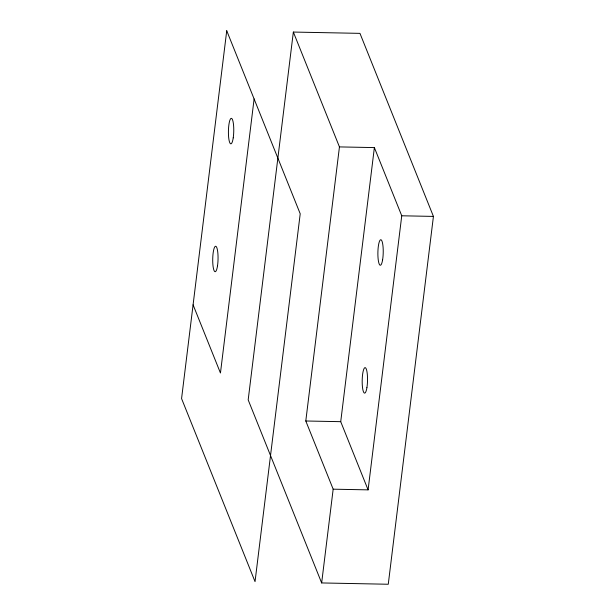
<?xml version="1.0" encoding="UTF-8"?>
<svg xmlns="http://www.w3.org/2000/svg" width="615" height="615" viewBox="0 0 615 615"><rect width="100%" height="100%" fill="white"/><g stroke="black" fill="none" stroke-linecap="round" stroke-linejoin="round"><path stroke-width="0.92" d="M254.11 98.946L220.454 373.021L193.079 304.825M293.347 32.057L248.183 399.896L321.653 582.943L388.265 584.25L433.429 216.411L359.96 33.364L293.347 32.057L339.449 146.908L305.793 420.991L333.169 489.179L321.653 582.943M333.169 489.179L368.093 489.863L340.725 421.675L374.374 147.592L339.449 146.908M368.093 489.863L401.749 215.788L374.374 147.592M401.749 215.788L433.429 216.411M305.793 420.991L340.725 421.675M226.735 30.75L181.571 398.589L255.041 581.636L300.212 213.797L226.735 30.75M217.525 265.742A12.761 2.668 -88.9 0 0 215.719 246.246A12.761 2.668 -88.9 0 0 212.928 265.004A12.761 2.668 -88.9 0 0 217.525 265.742M233.231 137.837A12.761 2.668 -88.9 0 0 231.425 118.341A12.761 2.668 -88.9 0 0 228.626 137.099A12.761 2.668 -88.9 0 0 233.231 137.837M382.615 259.776A12.761 2.668 -88.9 0 0 381.023 239.773A12.761 2.668 -88.9 0 0 378.041 257.9A12.761 2.668 -88.9 0 0 382.615 259.776M366.909 387.681A12.761 2.668 -88.9 0 0 365.318 367.678A12.761 2.668 -88.9 0 0 362.343 385.805A12.761 2.668 -88.9 0 0 366.909 387.681"/></g></svg>
